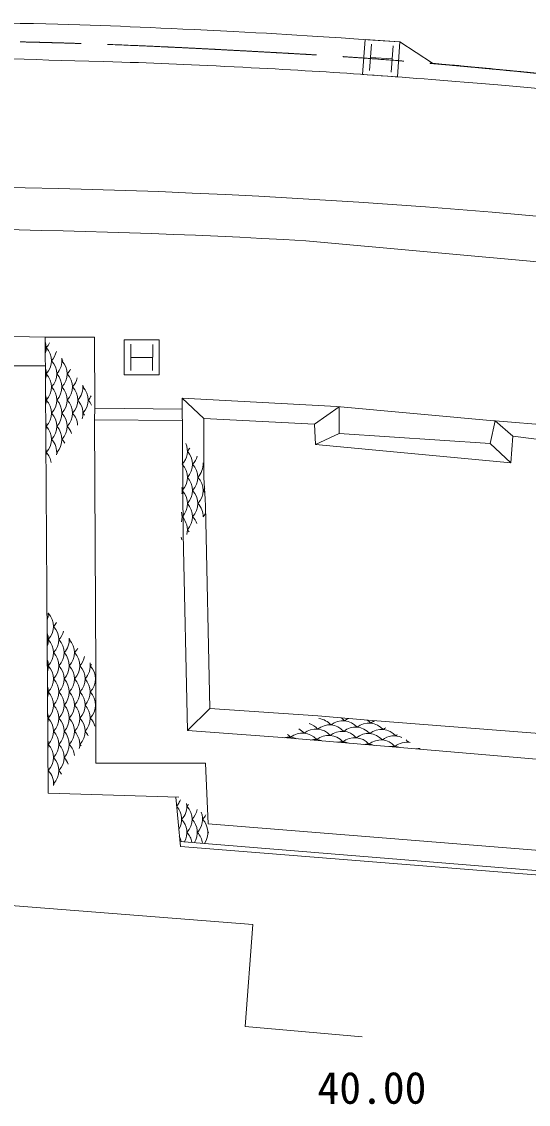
# Model space of a CAD drawing. Units: millimetres, scale not verified. Extents: x 40000 to 680000, y 20000 to 380000.
# Drawn here: x 199817 to 228834, y 239568 to 301524 of the extents above; entities that cross this region are included whole.
import ezdxf
from ezdxf.enums import TextEntityAlignment as Align

# ---------------------------------------------------------------- set-up
doc = ezdxf.new("R2010")
doc.units = ezdxf.units.MM
doc.header["$LTSCALE"] = 1000
doc.linetypes.add('CHAIN', pattern=[18.5, 12, -1.5, 3.5, -1.5])
for name, color, linetype, lineweight in [('M-BGD', 7, 'Continuous', 13), ('M-BMK', 2, 'CHAIN', 13), ('M-STR-HTXT', 7, 'Continuous', 13), ('M-STR-STRC', 7, 'Continuous', 13), ('M-STR-STRD', 7, 'Continuous', 13)]:
    doc.layers.add(name, color=color, linetype=linetype, lineweight=lineweight)
doc.styles.add('ＭＳ ゴシック', font='')
doc.styles.get('ＭＳ ゴシック').set_extended_font_data('MS Gothic')

msp = doc.modelspace()

# ---------------------------------------------------------------- linework, layer by layer
at = {"layer": 'M-BGD'}
for p, q in [((216096, 288982), (253180, 285595)), ((190950, 283648), (201166, 283471)), ((201166, 283471), (203988, 283478)), ((201166, 283471), (201334, 257382)), ((203988, 283478), (204017, 279403)), ((179179, 281736), (201177, 281833)), ((209016, 279983), (209030, 277586)), ((209016, 279983), (217874, 279499)), ((209016, 279983), (210254, 278822)), ((216582, 278498), (217993, 279488)), ((217874, 279499), (226849, 278686)), ((217993, 279488), (217993, 277966)), ((204017, 279403), (203988, 278737)), ((204017, 279403), (209022, 279348)), ((216582, 278498), (210254, 278822)), ((210254, 278822), (210254, 275858)), ((203988, 278737), (204073, 264428)), ((203988, 278737), (209017, 278703)), ((216638, 277326), (216582, 278498)), ((226645, 277384), (226926, 278678)), ((226849, 278686), (226926, 278678)), ((226926, 278678), (231420, 278314)), ((226926, 278678), (227949, 277806)), ((209030, 277586), (209068, 272218)), ((217993, 277966), (216638, 277326)), ((217993, 277966), (226645, 277384)), ((227949, 277806), (227835, 276285)), ((256245, 274160), (227949, 277806)), ((227835, 276285), (216638, 277326)), ((226645, 277384), (227835, 276285)), ((210254, 275858), (210254, 275435)), ((210254, 275435), (210321, 274191)), ((210321, 274191), (210338, 273826)), ((210338, 273826), (210592, 262227)), ((209068, 272218), (209322, 260957)), ((204073, 264428), (204073, 261296)), ((209322, 260957), (210592, 262227)), ((210592, 262227), (216773, 261804)), ((204073, 261465), (204073, 259094)), ((216773, 261804), (219652, 261550)), ((219652, 261550), (258768, 258502)), ((209322, 260957), (214995, 260534)), ((214995, 260534), (246152, 257909)), ((204073, 259094), (210338, 259094)), ((210338, 259094), (210508, 255623)), ((201334, 257382), (208814, 257147)), ((208655, 257153), (208907, 254332)), ((210508, 255623), (246237, 252744)), ((251605, 251119), (208867, 254617)), ((251992, 250896), (208907, 254332)), ((177149, 252660), (213048, 249866)), ((213048, 249866), (212624, 244024)), ((212624, 244024), (219313, 243431))]:
    msp.add_line(p, q, dxfattribs=at)
for centre, radius, start, end in [((191949, -116691), 408790, 80.82104, 97.98617), ((192358, -118443), 408115, 86.66551, 98.02136), ((200139, 282870), 1088, 341.79493, 18.94261), ((200439, 283620), 1088, 316.39718, 334.30863), ((200439, 282120), 1088, 316.39718, 43.60282), ((200739, 282870), 1088, 316.39718, 348.67718), ((200739, 281370), 1088, 316.39718, 43.60282), ((201039, 282120), 1088, 316.39718, 7.33031), ((201339, 282870), 1088, 316.39718, 320.61311), ((201339, 281370), 1088, 316.39718, 43.60282), ((200139, 281370), 1088, 343.46441, 17.27313), ((200439, 280620), 1088, 316.39718, 43.60282), ((201039, 280620), 1088, 316.39718, 43.60282), ((201639, 282120), 1088, 316.39718, 333.28465), ((201639, 280620), 1088, 316.39718, 43.60282), ((201939, 281370), 1088, 316.39718, 347.47337), ((202239, 280620), 1088, 316.39718, 5.57303), ((202539, 281370), 1088, 316.39718, 319.66948), ((200139, 279870), 1088, 345.31201, 15.42553), ((200739, 279870), 1088, 316.39718, 43.60282), ((201339, 279870), 1088, 316.39718, 43.60282), ((201939, 279870), 1088, 316.39718, 43.60282), ((202539, 279870), 1088, 316.39718, 43.60282), ((202839, 280620), 1088, 316.39718, 332.26919), ((200439, 279120), 1088, 316.39718, 43.60282), ((201039, 279120), 1088, 316.39718, 43.60282), ((201639, 279120), 1088, 316.39718, 43.60282), ((202239, 279120), 1088, 343.13648, 43.60282), ((202839, 279120), 1088, 24.88059, 43.60282), ((200739, 278370), 1088, 316.39718, 43.60282), ((201339, 278370), 1088, 316.39718, 43.60282), ((201939, 278370), 1088, 3.82054, 43.60282), ((202539, 278370), 1088, 35.75146, 43.60282), ((200139, 278370), 1088, 347.41378, 13.32376), ((200439, 277620), 1088, 316.39718, 43.60282), ((201039, 277620), 1088, 316.39718, 43.60282), ((201639, 277620), 1088, 17.60367, 43.60282), ((200739, 276870), 1088, 352.83675, 43.60282), ((201339, 276870), 1088, 29.19606, 43.60282), ((200139, 276870), 1088, 349.92206, 10.81548), ((208219, 276946), 1088, 316.74681, 23.33673), ((208519, 277696), 1088, 316.39718, 328.28033), ((208519, 276196), 1088, 316.39718, 43.60282), ((200439, 276120), 1088, 9.54031, 43.60282), ((201039, 276120), 1088, 39.74603, 43.60282), ((208819, 276946), 1088, 316.39718, 344.38976), ((208219, 275446), 1088, 316.39718, 43.26307), ((208819, 275446), 1088, 316.39718, 43.60282), ((209119, 276196), 1088, 316.39718, 4.30172), ((209419, 276946), 1088, 316.39718, 319.1614), ((209419, 275446), 1088, 39.67147, 43.60282), ((208519, 274696), 1088, 316.39718, 43.60282), ((209119, 274696), 1088, 316.39718, 43.60282), ((207919, 274696), 1088, 349.42181, 9.02905), ((208219, 273946), 1088, 316.39718, 43.60282), ((208819, 273946), 1088, 316.39718, 43.60282), ((209419, 275446), 1088, 316.39718, 324.11565), ((209419, 273946), 1088, 35.17684, 43.60282), ((208519, 273196), 1088, 316.39718, 43.60282), ((209119, 273196), 1088, 359.36778, 43.60282), ((207919, 273196), 1088, 344.40921, 14.04165), ((209419, 273946), 1088, 316.39718, 328.61028), ((208219, 272446), 1088, 346.04265, 43.60282), ((208819, 272446), 1088, 18.93716, 43.60282), ((209419, 272446), 1088, 43.17353, 43.60282), ((207919, 271696), 1088, 9.71194, 17.76488), ((208519, 271696), 1088, 35.34079, 43.60282), ((200258, 267667), 1088, 338.54551, 0.76024), ((200558, 268417), 1088, 316.39718, 316.88504), ((200558, 266917), 1088, 316.39718, 43.60282), ((200858, 267667), 1088, 316.39718, 330.58454), ((200258, 266167), 1088, 339.95735, 20.78019), ((200858, 266167), 1088, 316.39718, 43.60282), ((201158, 266917), 1088, 316.39718, 345.68497), ((200558, 265417), 1088, 316.39718, 43.60282), ((201158, 265417), 1088, 316.39718, 43.60282), ((201458, 266167), 1088, 316.39718, 4.59847), ((201758, 266917), 1088, 316.39718, 319.23386), ((201758, 265417), 1088, 316.39718, 43.60282), ((200858, 264667), 1088, 316.39718, 43.60282), ((201458, 264667), 1088, 316.39718, 43.60282), ((202058, 266167), 1088, 316.39718, 333.09023), ((202058, 264667), 1088, 316.39718, 43.60282), ((202358, 265417), 1088, 316.39718, 348.60336), ((200258, 264667), 1088, 341.46959, 19.26795), ((200558, 263917), 1088, 316.39718, 43.60282), ((201158, 263917), 1088, 316.39718, 43.60282), ((201758, 263917), 1088, 316.39718, 43.60282), ((202358, 263917), 1088, 316.39718, 43.60282), ((202658, 264667), 1088, 316.39718, 8.83964), ((202958, 265417), 1088, 316.39718, 321.5985), ((202958, 263917), 1088, 316.39718, 43.60282), ((203258, 264667), 1088, 316.39718, 318.51571), ((200258, 263167), 1088, 343.10864, 17.6289), ((200858, 263167), 1088, 316.39718, 43.60282), ((201458, 263167), 1088, 316.39718, 43.60282), ((202058, 263167), 1088, 316.39718, 43.60282), ((202658, 263167), 1088, 316.39718, 43.60282), ((203258, 263167), 1088, 41.48429, 43.60282), ((200558, 262417), 1088, 316.39718, 43.60282), ((201158, 262417), 1088, 316.39718, 43.60282), ((201758, 262417), 1088, 316.39718, 43.60282), ((202358, 262417), 1088, 316.39718, 43.60282), ((202958, 262417), 1088, 316.39718, 43.60282), ((200858, 261667), 1088, 316.39718, 43.60282), ((201458, 261667), 1088, 316.39718, 43.60282), ((202058, 261667), 1088, 316.39718, 43.60282), ((202658, 261667), 1088, 316.39718, 43.60282), ((203258, 263167), 1088, 316.39718, 318.51571), ((203258, 261667), 1088, 41.48429, 43.60282), ((200258, 261667), 1088, 344.91484, 15.8227), ((200558, 260917), 1088, 316.39718, 43.60282), ((201158, 260917), 1088, 316.39718, 43.60282), ((201758, 260917), 1088, 316.39718, 43.60282), ((202358, 260917), 1088, 316.39718, 43.60282), ((202958, 260917), 1088, 15.21961, 43.60282), ((216722, 260558), 1088, 41.39718, 83.57389), ((218216, 260427), 1088, 41.39718, 128.60282), ((217495, 260791), 1088, 41.39718, 55.42293), ((218989, 260661), 1088, 114.55389, 128.60282), ((218989, 260661), 1088, 41.39718, 55.50438), ((220484, 260530), 1088, 115.26882, 128.60282), ((200858, 260167), 1088, 316.39718, 43.60282), ((201458, 260167), 1088, 316.39718, 43.60282), ((202058, 260167), 1088, 347.68993, 43.60282), ((202658, 260167), 1088, 26.93809, 43.60282), ((215175, 260091), 1088, 41.39718, 62.10402), ((216670, 259960), 1088, 41.39718, 128.60282), ((215949, 260324), 1088, 41.39718, 71.80989), ((217443, 260194), 1088, 41.39718, 128.60282), ((218164, 259829), 1088, 41.39718, 128.60282), ((218937, 260063), 1088, 41.39718, 128.60282), ((219710, 260296), 1088, 41.39718, 128.60282), ((220431, 259932), 1088, 41.39718, 128.60282), ((221205, 260166), 1088, 119.07148, 128.60282), ((200258, 260167), 1088, 346.95558, 13.78196), ((215123, 259493), 1088, 65.42301, 104.98895), ((214402, 259857), 1088, 41.39718, 53.45282), ((215896, 259727), 1088, 41.39718, 128.60282), ((216617, 259362), 1088, 66.28031, 104.13165), ((217391, 259596), 1088, 41.39718, 128.60282), ((218112, 259232), 1088, 67.17678, 103.23519), ((218885, 259465), 1088, 41.39718, 128.60282), ((219658, 259699), 1088, 41.39718, 128.60282), ((220379, 259334), 1088, 41.39718, 128.60282), ((221152, 259568), 1088, 66.24005, 128.60282), ((221873, 259204), 1088, 79.57913, 128.60282), ((221926, 259801), 1088, 122.73475, 128.60282), ((221152, 259568), 1088, 41.39718, 51.43585), ((222647, 259437), 1088, 126.28651, 128.60282), ((200558, 259417), 1088, 316.39718, 43.60282), ((201158, 259417), 1088, 316.39718, 43.60282), ((201758, 259417), 1088, 6.13698, 43.60282), ((202358, 259417), 1088, 37.48134, 43.60282), ((219606, 259101), 1088, 68.11857, 102.29339), ((221100, 258970), 1088, 69.11367, 101.2983), ((222594, 258839), 1088, 87.35044, 100.23932), ((200858, 258667), 1088, 316.39718, 43.60282), ((201458, 258667), 1088, 19.28836, 43.60282), ((200258, 258667), 1088, 349.36061, 11.37692), ((200558, 257917), 1088, 354.95186, 43.60282), ((201158, 257917), 1088, 30.52542, 43.60282), ((200858, 257167), 1088, 40.82503, 43.60282), ((207891, 257379), 1088, 317.83157, 331.19553), ((207891, 255879), 1088, 327.7095, 41.87809), ((207891, 257379), 1088, 331.20857, 339.60591), ((208191, 256629), 1088, 340.67131, 8.41157), ((208491, 257379), 1088, 316.39718, 323.3839), ((208491, 255879), 1088, 316.39718, 43.60282), ((208191, 256629), 1088, 316.39718, 340.66631), ((208191, 255129), 1088, 330.58609, 43.60282), ((208791, 256629), 1088, 316.39718, 349.71177), ((208791, 255129), 1088, 327.71268, 43.60282), ((209091, 255879), 1088, 316.39718, 22.504), ((209391, 256629), 1088, 316.39718, 333.12782), ((209391, 255129), 1088, 324.76177, 43.60282), ((207891, 254379), 1088, 12.2651, 28.86797), ((208491, 254379), 1088, 9.58763, 43.60282), ((209091, 254379), 1088, 6.94163, 43.60282), ((209691, 255879), 1088, 316.39718, 319.44822), ((209691, 254379), 1088, 40.40253, 43.60282)]:
    msp.add_arc(centre, radius, start, end, dxfattribs=at)
at = {"layer": 'M-BMK'}
msp.add_open_spline([(167744, 299806), (175285, 300212), (177297, 300337), (183426, 300441), (188664, 300529), (191601, 300513), (196839, 300424), (203642, 300308), (207452, 300134), (214245, 299759), (219264, 299482), (222073, 299261), (227077, 298787), (232297, 298292), (235214, 297937), (240419, 297304), (250330, 296099), (253539, 295508), (265705, 293565)], degree=3, knots=[0, 0, 0, 0, 1, 1, 1, 2, 2, 2, 3, 3, 3, 4, 4, 4, 5, 5, 5, 6, 6, 6, 6], dxfattribs=at)
at = {"layer": 'M-STR-STRC'}
for p, q in [((219344, 298509), (219488, 300504)), ((219488, 300504), (221482, 300360)), ((219844, 300228), (219736, 298732)), ((221090, 300138), (220983, 298642)), ((221482, 300360), (221339, 298366)), ((219790, 299480), (221037, 299390)), ((221339, 298366), (219344, 298509)), ((205695, 281311), (205696, 283311)), ((205696, 283311), (207696, 283309)), ((207696, 283309), (207695, 281309)), ((206071, 283060), (206070, 281560)), ((207321, 283059), (207320, 281559)), ((206070, 282310), (207320, 282309)), ((207695, 281309), (205695, 281311))]:
    msp.add_line(p, q, dxfattribs=at)
at = {"layer": 'M-STR-STRD'}
msp.add_line((221482, 300360), (223340, 299141), dxfattribs=at)
for points, knots in [([(133997, 297618), (140079, 298406), (141652, 298620), (146571, 299158), (150517, 299589), (152729, 299827), (156684, 300170), (160722, 300521), (162987, 300692), (167035, 300925), (171648, 301190), (174236, 301292), (178855, 301414), (183036, 301524), (185379, 301516), (189561, 301518), (193836, 301520), (196231, 301508), (200504, 301409), (204384, 301318), (206556, 301222), (210432, 301035), (214751, 300826), (216137, 300727), (221482, 300360)], [0, 0, 0, 0, 1, 1, 1, 2, 2, 2, 3, 3, 3, 4, 4, 4, 5, 5, 5, 6, 6, 6, 7, 7, 7, 8, 8, 8, 8]), ([(134286, 295457), (141220, 296401), (143070, 296628), (148716, 297232), (156167, 298029), (160354, 298375), (167835, 298801), (174097, 299158), (177613, 299220), (183883, 299370), (187333, 299453), (189266, 299473), (192717, 299475), (197324, 299477), (199904, 299365), (204509, 299238), (207432, 299157), (209069, 299086), (211989, 298939), (217333, 298670), (220323, 298451), (225656, 298031), (229647, 297717), (231875, 297455), (235854, 297018), (241316, 296419), (244373, 296045), (249813, 295274), (253692, 294724), (254941, 294537), (259729, 293770)], [0, 0, 0, 0, 1, 1, 1, 2, 2, 2, 3, 3, 3, 4, 4, 4, 5, 5, 5, 6, 6, 6, 7, 7, 7, 8, 8, 8, 9, 9, 9, 10, 10, 10, 10]), ([(259819, 294506), (255156, 295272), (253946, 295468), (250172, 296016), (246171, 296596), (243926, 296896), (239913, 297375), (235057, 297955), (232336, 298285), (227469, 298756), (225856, 298912), (225343, 298966), (223340, 299141)], [0, 0, 0, 0, 1, 1, 1, 2, 2, 2, 3, 3, 3, 4, 4, 4, 4])]:
    msp.add_open_spline(points, degree=3, knots=knots, dxfattribs=at)

# ---------------------------------------------------------------- texts
at = {"layer": 'M-STR-HTXT', "style": 'ＭＳ ゴシック'}
msp.add_text('40.00', height=1833, rotation=0.078, dxfattribs=at).set_placement((219877, 240517), align=Align.MIDDLE_CENTER)

doc.saveas('drawing.dxf')
